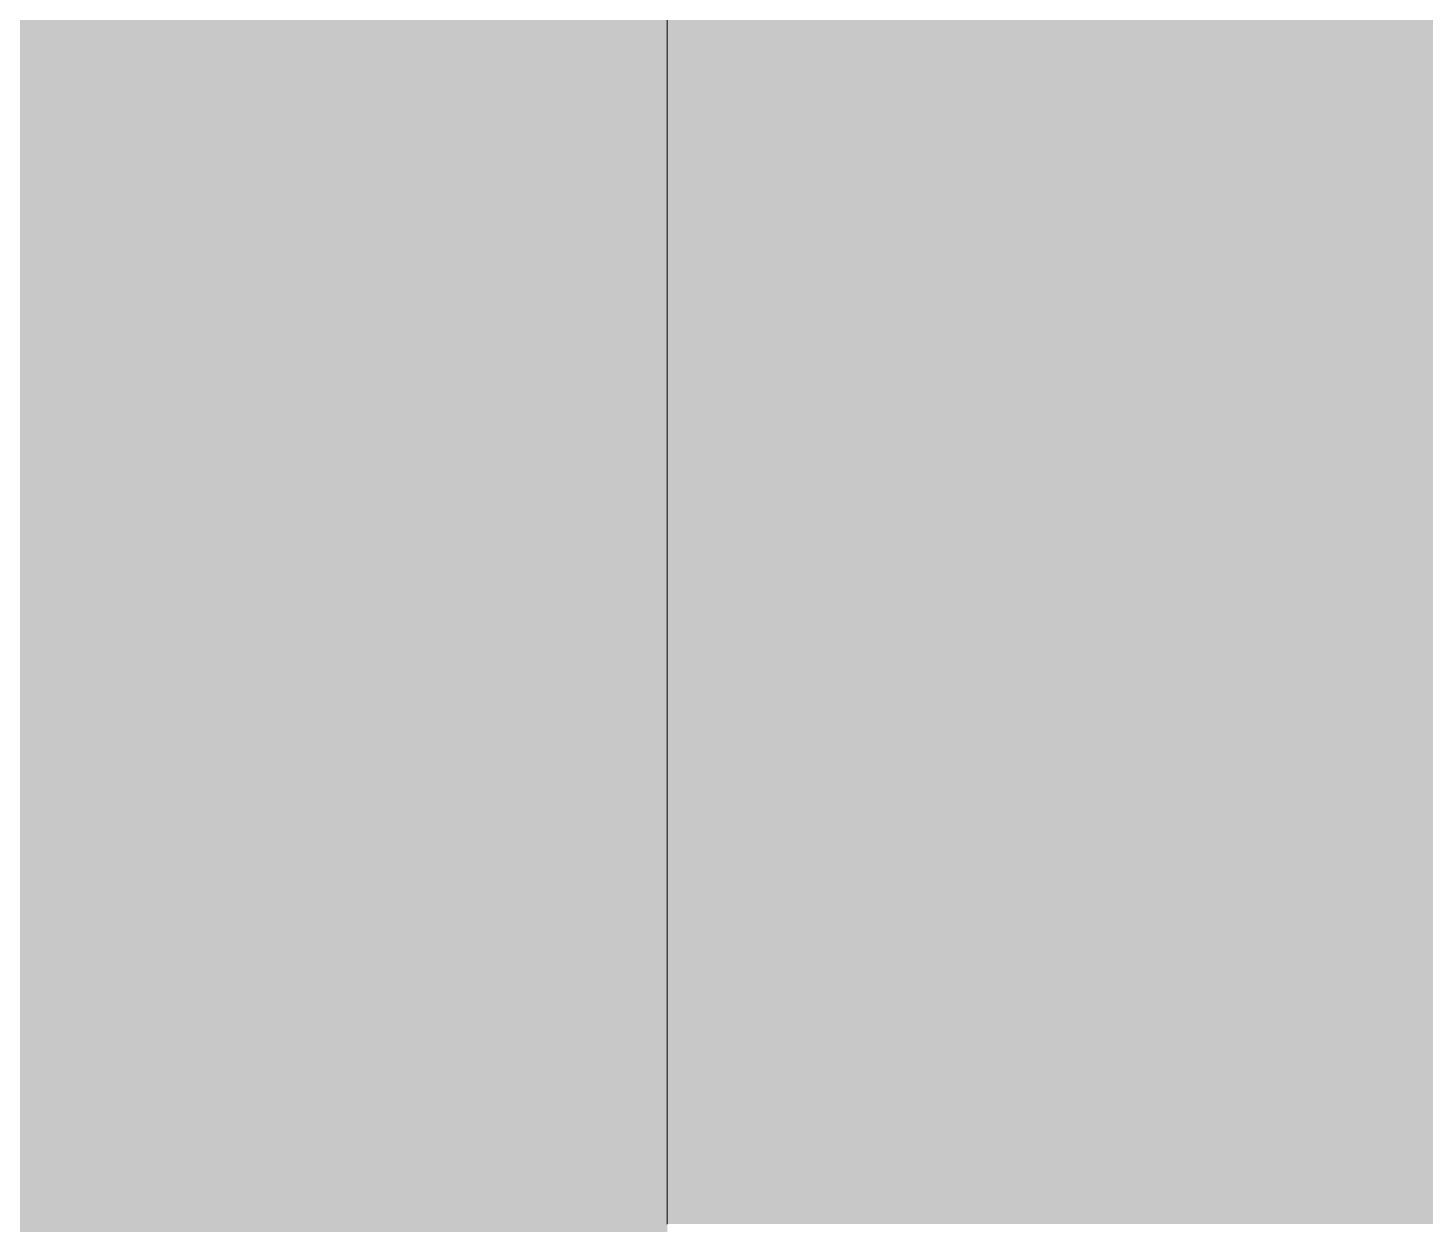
# Model space of a CAD drawing. Header units: inches. Extents: x 20426 to 81837, y -461 to 713.
# Drawn here: x 24744.57268 to 24744.58732, y 326.32637 to 326.3389 of the extents above; entities that cross this region are included whole.
import ezdxf

# ---------------------------------------------------------------- set-up
doc = ezdxf.new("R2010")
doc.units = ezdxf.units.IN
doc.header["$MEASUREMENT"] = 0
for name, color, linetype, lineweight in [('A-WALL', 113, 'Continuous', 13), ('A-WALL-PATT', 111, 'Continuous', 13), ('S-COLS', 52, 'Continuous', 9)]:
    doc.layers.add(name, color=color, linetype=linetype, lineweight=lineweight)

# ---------------------------------------------------------------- blocks, each defined once
blk = doc.blocks.new('Basic Wall _ arcoPlus - 547 - ___-606817-Elevation - South')
at = {"layer": 'A-WALL', "transparency": 33554649}
blk.add_hatch(color=256, dxfattribs=at).paths.add_polyline_path([(25983.765225, 326.326372), (25983.765225, 326.576372), (22792.149991, 326.576372), (22792.149991, 326.326372), (25983.701819, 326.326372)], flags=0)

msp = doc.modelspace()

# ---------------------------------------------------------------- hatches: boundary and pattern name
at = {"layer": 'A-WALL-PATT', "lineweight": 9}
h = msp.add_hatch(dxfattribs=at)
h.set_pattern_fill('FP_13', color=256, style=0, pattern_type=2)
h.set_pattern_definition([(90, (27937.365, 0), (-19.685, 1e-15), [])])
h.paths.add_polyline_path([(26674.298708, 193.456), (27615.214145, 193.456), (27615.214145, 228), (24754.214145, 228), (24754.214145, 193.456), (26665.659212, 193.456)], flags=0)
h.paths.add_polyline_path([(27790.461797, 265.2), (27790.461797, 265.200464), (27790.668723, 267.892016), (27790.461797, 269.006517), (27790.461797, 265.200232)], flags=0)
h.paths.add_polyline_path([(27339.539959, 228.0625), (27615.214145, 228.0625), (27615.214145, 240), (27774.125465, 240), (27774.125465, 259), (27790.223474, 259), (27790.223474, 265.2), (27818.212977, 265.2), (27818.212977, 259), (27834.269465, 259), (27834.269465, 240), (27868.356127, 240), (27868.387377, 242.125), (27921.574877, 242.125), (27921.574877, 242.75), (27922.074877, 242.75), (27922.074877, 242.125), (27927.089145, 242.125), (27927.089145, 327.114372), (24730.99261, 327.114372), (24730.99261, 240), (24754.214145, 240), (24754.214145, 228.0625), (27270.423985, 228.0625)], flags=0)
h.paths.add_polyline_path([(27790.461797, 265.200464), (27790.461797, 269.006325), (27790.668723, 267.892016)], flags=0)
h.paths.add_polyline_path([(27790.461797, 269.006325), (27790.461797, 269.006517), (27790.22351, 270.289732)], flags=0)
h.paths.add_polyline_path([(27791.168543, 269.785684), (27791.168543, 269.785826), (27790.897333, 270.866114)], flags=0)
at = {"layer": 'S-COLS'}
h = msp.add_hatch(color=256, dxfattribs=at)
h.paths.add_polyline_path([(24744.57938, 326.326372), (24744.57938, 326.388872), (24744.145786, 326.388872), (24744.145786, 326.326372)], flags=0)
h.paths.add_polyline_path([(24744.145786, 326.576372), (24744.57938, 326.576372), (24744.57938, 327.114372), (24744.145786, 327.114372)], flags=0)
h = msp.add_hatch(color=256, dxfattribs=at)
h.paths.add_polyline_path([(24744.145786, 242.982091), (24744.57938, 242.982091), (24744.57938, 285.017909), (24744.145786, 285.017909), (24744.145786, 245.164525)], flags=0)
h.paths.add_polyline_path([(24744.145786, 290.982091), (24744.57938, 290.982091), (24744.57938, 326.326372), (24744.145786, 326.326372), (24744.145786, 292.046119)], flags=0)

# ---------------------------------------------------------------- linework, layer by layer
msp.add_line((24744.57938, 326.388872), (24744.57938, 326.326372), dxfattribs=at)

# ---------------------------------------------------------------- block references
at = {"layer": 'A-WALL'}
msp.add_blockref('Basic Wall _ arcoPlus - 547 - ___-606817-Elevation - South', (1943.32392, 0), dxfattribs=at)

doc.saveas('drawing.dxf')
